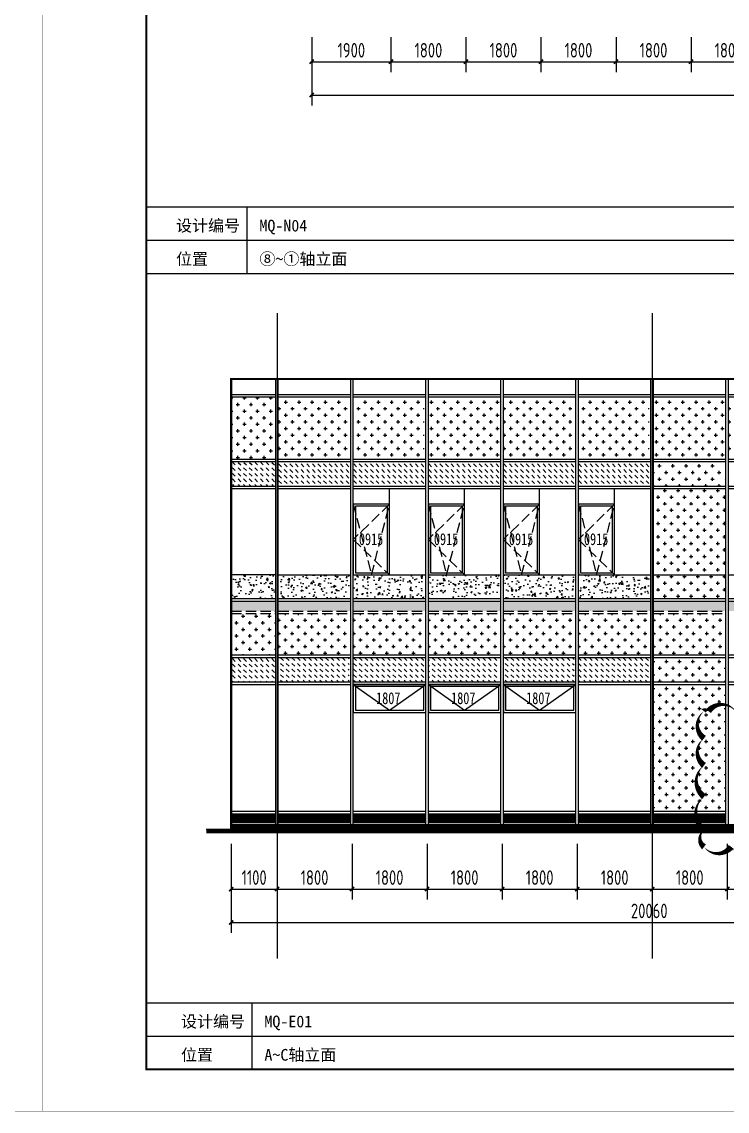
# Model space of a CAD drawing. Extents: x -280168 to 205214, y -148835 to -64913.
# Drawn here: x -196554 to -179630, y -148835 to -122690 of the extents above; entities that cross this region are included whole.
import ezdxf

# ---------------------------------------------------------------- set-up
doc = ezdxf.new("R2010")
doc.units = 0
doc.header["$LTSCALE"] = 1000
doc.header["$MEASUREMENT"] = 0
doc.linetypes.add('ACAD_ISO05W100', pattern=[34, 24, -3, 0.5, -3, 0.5, -3])
doc.linetypes.add('DASH', pattern=[0.35, 0.25, -0.1])
for name, color, linetype in [('01-标注_尺寸', 124, 'Continuous'), ('02-TEXT_标注', 130, 'Continuous'), ('05-填充_156', 156, 'Continuous'), ('05-填充_18', 18, 'Continuous'), ('05-填充_天正', 14, 'Continuous'), ('A-0-图名图例', 2, 'Continuous'), ('A-C_玻璃幕墙', 140, 'Continuous'), ('A-C_窗', 140, 'Continuous'), ('E-立面轮廓', 241, 'Continuous')]:
    doc.layers.add(name, color=color, linetype=linetype)
doc.layers.add('04-不打印_辅助线', color=165, linetype='Continuous', plot=False)
doc.layers.add('DIM_MODI', color=2, linetype='Continuous', plot=False)
doc.styles.add('_TCH_AXIS', font='STXIHEI_0.TTF', dxfattribs={"width": 0.75})
doc.styles.add('_TCH_DIM_T3', font='ros1.shx', dxfattribs={"width": 0.85, "bigfont": 'jd.shx'})
doc.styles.get("Standard").update_dxf_attribs({"font": 'STXIHEI_0.TTF', "width": 0.75})
doc.dimstyles.new('_TCH_ARCH&&100', dxfattribs={"dimtxt": 350, "dimasz": 100, "dimexe": 250, "dimexo": 300, "dimgap": 100, "dimtad": 1, "dimdec": 0, "dimzin": 0, "dimdsep": 46, "dimtxsty": '_TCH_DIM_T3', "dimblk": 'ARCHTICK', "dimcen": 0.09, "dimclrt": 7, "dimazin": 2, "dimtfac": 1, "dimtdec": 0, "dimtix": 1, "dimtmove": 2, "dimatfit": 3, "dimfxl": 0, "dimtolj": 1, "dimtzin": 0, "dimarcsym": 0})
pattern_1 = [(315, (-279867.15, 25288.78), (134.70384, -3e-14), [95.25, -95.25])]

# ---------------------------------------------------------------- blocks, each defined once
blk = doc.blocks.new('*U649')
at = {"layer": '05-填充_18', "const_width": 210}
blk.add_lwpolyline([(-870, 0), (870, 0)], dxfattribs=at)
blk = doc.blocks.new('*U650')
at = {"color": 0, "linetype": 'ByBlock', "lineweight": -2, "transparency": 16777216}
for p in [(-9000, 0), (-7200, 0), (-5400, 0), (-3600, 0), (-1800, 0), (0, 0)]:
    blk.add_blockref('*U649', p, dxfattribs=at)
blk = doc.blocks.new('*U639')
at = {"layer": 'A-C_玻璃幕墙'}
for p, q in [((-870, 30), (870, 30)), ((-870, -30), (870, -30))]:
    blk.add_line(p, q, dxfattribs=at)
blk = doc.blocks.new('*U640')
at = {"layer": 'A-C_玻璃幕墙', "color": 0, "linetype": 'ByBlock', "lineweight": -2, "transparency": 16777216}
for p in [(-16200, 0), (-14400, 0), (-12600, 0), (-10800, 0), (-9000, 0), (-7200, 0), (-5400, 0), (-3600, 0), (-1800, 0), (0, 0)]:
    blk.add_blockref('*U639', p, dxfattribs=at)
blk = doc.blocks.new('*U641')
at = {"layer": 'A-C_玻璃幕墙'}
for p, q in [((-870, 30), (870, 30)), ((-870, -30), (870, -30))]:
    blk.add_line(p, q, dxfattribs=at)
blk = doc.blocks.new('*U642')
at = {"layer": 'A-C_玻璃幕墙', "color": 0, "linetype": 'ByBlock', "lineweight": -2, "transparency": 16777216}
for p in [(-16200, 0), (-14400, 0), (-12600, 0), (-10800, 0), (-9000, 0), (-7200, 0), (-5400, 0), (-3600, 0), (-1800, 0), (0, 0)]:
    blk.add_blockref('*U641', p, dxfattribs=at)
blk = doc.blocks.new('*U623')
at = {"layer": 'A-C_玻璃幕墙'}
for p, q in [((-870, 30), (870, 30)), ((-870, -30), (870, -30))]:
    blk.add_line(p, q, dxfattribs=at)
blk = doc.blocks.new('*U624')
at = {"layer": 'A-C_玻璃幕墙', "color": 0, "linetype": 'ByBlock', "lineweight": -2, "transparency": 16777216}
for p in [(-16200, 0), (-14400, 0), (-12600, 0), (-10800, 0), (-9000, 0), (-7200, 0), (-5400, 0), (-3600, 0), (-1800, 0), (0, 0)]:
    blk.add_blockref('*U623', p, dxfattribs=at)
blk = doc.blocks.new('*U625')
at = {"layer": 'A-C_玻璃幕墙'}
for p, q in [((-870, 30), (870, 30)), ((-870, -30), (870, -30))]:
    blk.add_line(p, q, dxfattribs=at)
blk = doc.blocks.new('*U626')
at = {"layer": 'A-C_玻璃幕墙', "color": 0, "linetype": 'ByBlock', "lineweight": -2, "transparency": 16777216}
for p in [(-16200, 0), (-14400, 0), (-12600, 0), (-10800, 0), (-9000, 0), (-7200, 0), (-5400, 0), (-3600, 0), (-1800, 0), (0, 0)]:
    blk.add_blockref('*U625', p, dxfattribs=at)
blk = doc.blocks.new('*U627')
at = {"layer": 'A-C_玻璃幕墙'}
for p, q in [((-870, 30), (870, 30)), ((-870, -30), (870, -30))]:
    blk.add_line(p, q, dxfattribs=at)
blk = doc.blocks.new('*U628')
at = {"layer": 'A-C_玻璃幕墙', "color": 0, "linetype": 'ByBlock', "lineweight": -2, "transparency": 16777216}
for p in [(-16200, 0), (-14400, 0), (-12600, 0), (-10800, 0), (-9000, 0), (-7200, 0), (-5400, 0), (-3600, 0), (-1800, 0), (0, 0)]:
    blk.add_blockref('*U627', p, dxfattribs=at)
blk = doc.blocks.new('*U629')
at = {"layer": 'A-C_玻璃幕墙'}
blk.add_line((-870, 0), (870, 0), dxfattribs=at)
blk = doc.blocks.new('*U630')
at = {"layer": 'A-C_玻璃幕墙', "color": 0, "linetype": 'ByBlock', "lineweight": -2, "transparency": 16777216}
for p in [(-16200, 0), (-14400, 0), (-12600, 0), (-10800, 0), (-9000, 0), (-7200, 0), (-5400, 0), (-3600, 0), (-1800, 0), (0, 0)]:
    blk.add_blockref('*U629', p, dxfattribs=at)
blk = doc.blocks.new('*U631')
at = {"layer": '05-填充_156'}
h = blk.add_hatch(dxfattribs=at)
h.set_pattern_fill('CROSS', color=136, scale=100)
h.set_pattern_definition([(0, (-156128.72, 157902.89), (158.75, 158.75), [79.375, -238.125]), (90, (-156089.03, 157863.2), (-158.75, 158.75), [79.375, -238.125])])
h.paths.add_polyline_path([(-1320, 920), (378, 920), (378, -570), (-1320, -570)])
blk = doc.blocks.new('*U632')
at = {"color": 0, "linetype": 'ByBlock', "lineweight": -2, "transparency": 16777216}
for p in [(-16200, 0), (-14400, 0), (-12600, 0), (-10800, 0), (-9000, 0), (-7200, 0), (-5400, 0), (-3600, 0), (-1800, 0), (0, 0)]:
    blk.add_blockref('*U631', p, dxfattribs=at)
blk = doc.blocks.new('A$C649D47EF')
for points in [[(-1735, 0), (5, 0), (5, 670), (-1735, 670)], [(-1685, 50), (-45, 50), (-45, 620), (-1685, 620)]]:
    blk.add_lwpolyline(points, close=True)
for points in [[(-1735, 670), (-865, 50)], [(-865, 50), (5, 670)]]:
    blk.add_lwpolyline(points)
at = {"layer": '04-不打印_辅助线', "width": 0.75}
blk.add_text('1807', height=285.4, dxfattribs=at).set_placement((-1188, 199))
blk = doc.blocks.new('*U621')
at = {"layer": 'A-C_窗'}
blk.add_blockref('A$C649D47EF', (865, -335), dxfattribs=at)
blk = doc.blocks.new('*U622')
at = {"color": 0, "linetype": 'ByBlock', "lineweight": -2, "transparency": 16777216}
for p in [(0, 0), (1800, 0), (3600, 0)]:
    blk.add_blockref('*U621', p, dxfattribs=at)
blk = doc.blocks.new('*U643')
at = {"layer": 'A-C_玻璃幕墙'}
for p, q in [((-30, -2025), (-30, 8675)), ((30, -2025), (30, 8675))]:
    blk.add_line(p, q, dxfattribs=at)
blk = doc.blocks.new('*U644')
at = {"layer": 'A-C_玻璃幕墙', "color": 0, "linetype": 'ByBlock', "lineweight": -2, "transparency": 16777216}
for p in [(-18000, 0), (-16200, 0), (-14400, 0), (-12600, 0), (-10800, 0), (-9000, 0), (-7200, 0), (-5400, 0), (-3600, 0), (-1800, 0), (0, 0)]:
    blk.add_blockref('*U643', p, dxfattribs=at)
blk = doc.blocks.new('*U645')
at = {"layer": 'A-C_玻璃幕墙'}
for p, q in [((-870, 30), (870, 30)), ((-870, -30), (870, -30))]:
    blk.add_line(p, q, dxfattribs=at)
blk = doc.blocks.new('*U646')
at = {"layer": 'A-C_玻璃幕墙', "color": 0, "linetype": 'ByBlock', "lineweight": -2, "transparency": 16777216}
for p in [(-16200, 0), (-14400, 0), (-12600, 0), (-10800, 0), (-9000, 0), (-7200, 0), (-5400, 0), (-3600, 0), (-1800, 0), (0, 0)]:
    blk.add_blockref('*U645', p, dxfattribs=at)
blk = doc.blocks.new('A$C145657A9')
for points in [[(15, -2075), (885, -2075), (885, -375), (15, -375)], [(65, -2025), (835, -2025), (835, -425), (65, -425)]]:
    blk.add_lwpolyline(points, close=True)
at = {"linetype": 'DASH'}
for points in [[(15, -375), (450, -2075), (885, -375)], [(885, -375), (15, -1225), (885, -2075)]]:
    blk.add_lwpolyline(points, dxfattribs=at)
at = {"layer": '04-不打印_辅助线', "width": 0.75}
blk.add_text('0915', height=285.4, dxfattribs=at).set_placement((150, -1359))
blk = doc.blocks.new('*U647')
at = {"layer": 'A-C_窗'}
blk.add_line((435, -1035), (435, 1035), dxfattribs=at)
blk.add_blockref('A$C145657A9', (-450, 1040), dxfattribs=at)
blk = doc.blocks.new('*U648')
at = {"color": 0, "linetype": 'ByBlock', "lineweight": -2, "transparency": 16777216}
for p in [(0, 0), (1800, 0), (3600, 0), (5400, 0)]:
    blk.add_blockref('*U647', p, dxfattribs=at)
blk = doc.blocks.new('*U651')
at = {"layer": 'A-C_玻璃幕墙'}
for p, q in [((-870, 30), (870, 30)), ((-870, -30), (870, -30))]:
    blk.add_line(p, q, dxfattribs=at)
blk = doc.blocks.new('*U652')
at = {"layer": 'A-C_玻璃幕墙', "color": 0, "linetype": 'ByBlock', "lineweight": -2, "transparency": 16777216}
for p in [(-9000, 0), (-7200, 0), (-5400, 0), (-3600, 0), (-1800, 0), (0, 0)]:
    blk.add_blockref('*U651', p, dxfattribs=at)
blk = doc.blocks.new('*U653')
at = {"layer": 'A-C_玻璃幕墙'}
for p, q in [((-870, 30), (870, 30)), ((-870, -30), (870, -30))]:
    blk.add_line(p, q, dxfattribs=at)
blk = doc.blocks.new('*U654')
at = {"layer": 'A-C_玻璃幕墙', "color": 0, "linetype": 'ByBlock', "lineweight": -2, "transparency": 16777216}
for p in [(-9000, 0), (-7200, 0), (-5400, 0), (-3600, 0), (-1800, 0), (0, 0)]:
    blk.add_blockref('*U653', p, dxfattribs=at)
blk = doc.blocks.new('*U655')
at = {"layer": '05-填充_156'}
h = blk.add_hatch(dxfattribs=at)
h.set_pattern_fill('DASH', color=256, scale=100, angle=315)
h.set_pattern_definition([(315, (-156128.72, 163512.89), (134.70384, -3e-14), [95.25, -95.25])])
h.paths.add_polyline_path([(-420, 310), (1278, 310), (1278, -280), (-420, -280)])
blk = doc.blocks.new('*U656')
at = {"color": 0, "linetype": 'ByBlock', "lineweight": -2, "transparency": 16777216}
for p in [(-7200, 0), (-5400, 0), (-3600, 0), (-1800, 0), (0, 0)]:
    blk.add_blockref('*U655', p, dxfattribs=at)
blk = doc.blocks.new('*U657')
at = {"layer": '05-填充_天正'}
h = blk.add_hatch(dxfattribs=at)
h.set_pattern_fill('AR-CONC', color=256, scale=200)
h.set_pattern_definition([(50, (-156128.72, 161537.9), (364.36934, -31.87817), [38.1, -419.1]), (355, (-156128.72, 161537.9), (-70.48565, 382.1133), [30.48, -335.28]), (100.451, (-156098.36, 161535.23), (293.885, 350.2334), [32.38, -356.18]), (46.1842, (-156128.7, 161639.5), (542.1581, -84.0847), [57.15, -628.65]), (96.6356, (-156083.54, 161632.5), (474.8085, 494.8511), [48.57, -534.27]), (351.184, (-156128.7, 161639.5), (474.8092, 494.8502), [45.72, -502.92]), (21, (-156077.92, 161614.1), (303.22976, -204.53104), [38.1, -419.1]), (326, (-156077.92, 161614.1), (123.60406, 368.37593), [30.48, -335.28]), (71.4514, (-156052.65, 161597.04), (426.833, 163.8457), [32.38, -356.18]), (37.5, (-156128.72, 161537.89), (6.17721, 169.11008), [0, -331.216, 0, -340.36, 0, -336.55]), (7.5, (-156128.72, 161537.89), (133.63933, 200.36115), [0, -194.056, 0, -323.596, 0, -128.27]), (327.5, (-156242, 161537.89), (271.18119, -11.45749), [0, -127, 0, -396.24, 0, -525.78]), (317.5, (-156292.8, 161537.89), (296.25836, 50.85298), [0, -165.1, 0, -263.144, 0, -373.38])])
h.paths.add_polyline_path([(-420, 285), (1278, 285), (1278, -285), (-420, -285)])
blk = doc.blocks.new('*U658')
at = {"color": 0, "linetype": 'ByBlock', "lineweight": -2, "transparency": 16777216}
for p in [(-7200, 0), (-5400, 0), (-3600, 0), (-1800, 0), (0, 0)]:
    blk.add_blockref('*U657', p, dxfattribs=at)
blk = doc.blocks.new('图框-A1')
for points, const_width in [([(0, 0), (841, 0), (841, 594), (0, 594)], 0.05), ([(766, 584), (25, 584), (25, 10), (766, 10)], 0.5)]:
    blk.add_lwpolyline(points, close=True, dxfattribs=dict(const_width=const_width))
blk = doc.blocks.new('_ArchTick')
at = {"color": 0, "linetype": 'ByBlock', "const_width": 0.4}
blk.add_lwpolyline([(-0.5, -0.5), (0.5, 0.5)], dxfattribs=at)
blk = doc.blocks.new('*D1045')
at = {"layer": '01-标注_尺寸', "color": 0, "lineweight": -2, "transparency": 16777216}
for p, q in [((-189598, -123056), (-189598, -123899)), ((-187698, -123056), (-187698, -123899)), ((-189598, -123649), (-187698, -123649))]:
    blk.add_line(p, q, dxfattribs=at)
at = {"layer": 'Defpoints', "color": 0, "transparency": 16777216}
for p in [(-189598, -122756), (-187698, -122756), (-187698, -123649)]:
    blk.add_point(p, dxfattribs=at)
at = {"layer": '01-标注_尺寸', "color": 0, "lineweight": -2, "transparency": 16777216, "xscale": 100, "yscale": 100, "zscale": 100, "rotation": 180}
blk.add_blockref('_ArchTick', (-189598, -123649), dxfattribs=at)
at = {"layer": '01-标注_尺寸', "color": 0, "lineweight": -2, "transparency": 16777216, "xscale": 100, "yscale": 100, "zscale": 100}
blk.add_blockref('_ArchTick', (-187698, -123649), dxfattribs=at)
at = {"layer": '01-标注_尺寸', "color": 7, "transparency": 16777216, "insert": (-188648, -123374), "char_height": 350, "attachment_point": 5, "style": '_TCH_DIM_T3'}
blk.add_mtext('\\A1;1900', dxfattribs=at)
blk = doc.blocks.new('*D1046')
at = {"layer": '01-标注_尺寸', "color": 0, "lineweight": -2, "transparency": 16777216}
for p, q in [((-187698, -123056), (-187698, -123899)), ((-185898, -123056), (-185898, -123899)), ((-187698, -123649), (-185898, -123649))]:
    blk.add_line(p, q, dxfattribs=at)
at = {"layer": 'Defpoints', "color": 0, "transparency": 16777216}
for p in [(-187698, -122756), (-185898, -122756), (-185898, -123649)]:
    blk.add_point(p, dxfattribs=at)
at = {"layer": '01-标注_尺寸', "color": 0, "lineweight": -2, "transparency": 16777216, "xscale": 100, "yscale": 100, "zscale": 100, "rotation": 180}
blk.add_blockref('_ArchTick', (-187698, -123649), dxfattribs=at)
at = {"layer": '01-标注_尺寸', "color": 0, "lineweight": -2, "transparency": 16777216, "xscale": 100, "yscale": 100, "zscale": 100}
blk.add_blockref('_ArchTick', (-185898, -123649), dxfattribs=at)
at = {"layer": '01-标注_尺寸', "color": 7, "transparency": 16777216, "insert": (-186798, -123374), "char_height": 350, "attachment_point": 5, "style": '_TCH_DIM_T3'}
blk.add_mtext('\\A1;1800', dxfattribs=at)
blk = doc.blocks.new('*D1047')
at = {"layer": '01-标注_尺寸', "color": 0, "lineweight": -2, "transparency": 16777216}
for p, q in [((-185898, -123056), (-185898, -123899)), ((-184098, -123056), (-184098, -123899)), ((-185898, -123649), (-184098, -123649))]:
    blk.add_line(p, q, dxfattribs=at)
at = {"layer": 'Defpoints', "color": 0, "transparency": 16777216}
for p in [(-185898, -122756), (-184098, -122756), (-184098, -123649)]:
    blk.add_point(p, dxfattribs=at)
at = {"layer": '01-标注_尺寸', "color": 0, "lineweight": -2, "transparency": 16777216, "xscale": 100, "yscale": 100, "zscale": 100, "rotation": 180}
blk.add_blockref('_ArchTick', (-185898, -123649), dxfattribs=at)
at = {"layer": '01-标注_尺寸', "color": 0, "lineweight": -2, "transparency": 16777216, "xscale": 100, "yscale": 100, "zscale": 100}
blk.add_blockref('_ArchTick', (-184098, -123649), dxfattribs=at)
at = {"layer": '01-标注_尺寸', "color": 7, "transparency": 16777216, "insert": (-184998, -123374), "char_height": 350, "attachment_point": 5, "style": '_TCH_DIM_T3'}
blk.add_mtext('\\A1;1800', dxfattribs=at)
blk = doc.blocks.new('*D1048')
at = {"layer": '01-标注_尺寸', "color": 0, "lineweight": -2, "transparency": 16777216}
for p, q in [((-184098, -123056), (-184098, -123899)), ((-182298, -123056), (-182298, -123899)), ((-184098, -123649), (-182298, -123649))]:
    blk.add_line(p, q, dxfattribs=at)
at = {"layer": 'Defpoints', "color": 0, "transparency": 16777216}
for p in [(-184098, -122756), (-182298, -122756), (-182298, -123649)]:
    blk.add_point(p, dxfattribs=at)
at = {"layer": '01-标注_尺寸', "color": 0, "lineweight": -2, "transparency": 16777216, "xscale": 100, "yscale": 100, "zscale": 100, "rotation": 180}
blk.add_blockref('_ArchTick', (-184098, -123649), dxfattribs=at)
at = {"layer": '01-标注_尺寸', "color": 0, "lineweight": -2, "transparency": 16777216, "xscale": 100, "yscale": 100, "zscale": 100}
blk.add_blockref('_ArchTick', (-182298, -123649), dxfattribs=at)
at = {"layer": '01-标注_尺寸', "color": 7, "transparency": 16777216, "insert": (-183198, -123374), "char_height": 350, "attachment_point": 5, "style": '_TCH_DIM_T3'}
blk.add_mtext('\\A1;1800', dxfattribs=at)
blk = doc.blocks.new('*D1049')
at = {"layer": '01-标注_尺寸', "color": 0, "lineweight": -2, "transparency": 16777216}
for p, q in [((-182298, -123056), (-182298, -123899)), ((-180498, -123056), (-180498, -123899)), ((-182298, -123649), (-180498, -123649))]:
    blk.add_line(p, q, dxfattribs=at)
at = {"layer": 'Defpoints', "color": 0, "transparency": 16777216}
for p in [(-182298, -122756), (-180498, -122756), (-180498, -123649)]:
    blk.add_point(p, dxfattribs=at)
at = {"layer": '01-标注_尺寸', "color": 0, "lineweight": -2, "transparency": 16777216, "xscale": 100, "yscale": 100, "zscale": 100, "rotation": 180}
blk.add_blockref('_ArchTick', (-182298, -123649), dxfattribs=at)
at = {"layer": '01-标注_尺寸', "color": 0, "lineweight": -2, "transparency": 16777216, "xscale": 100, "yscale": 100, "zscale": 100}
blk.add_blockref('_ArchTick', (-180498, -123649), dxfattribs=at)
at = {"layer": '01-标注_尺寸', "color": 7, "transparency": 16777216, "insert": (-181398, -123374), "char_height": 350, "attachment_point": 5, "style": '_TCH_DIM_T3'}
blk.add_mtext('\\A1;1800', dxfattribs=at)
blk = doc.blocks.new('*D1050')
at = {"layer": '01-标注_尺寸', "color": 0, "lineweight": -2, "transparency": 16777216}
for p, q in [((-180498, -123056), (-180498, -123899)), ((-178698, -123056), (-178698, -123899)), ((-180498, -123649), (-178698, -123649))]:
    blk.add_line(p, q, dxfattribs=at)
at = {"layer": 'Defpoints', "color": 0, "transparency": 16777216}
for p in [(-180498, -122756), (-178698, -122756), (-178698, -123649)]:
    blk.add_point(p, dxfattribs=at)
at = {"layer": '01-标注_尺寸', "color": 0, "lineweight": -2, "transparency": 16777216, "xscale": 100, "yscale": 100, "zscale": 100, "rotation": 180}
blk.add_blockref('_ArchTick', (-180498, -123649), dxfattribs=at)
at = {"layer": '01-标注_尺寸', "color": 0, "lineweight": -2, "transparency": 16777216, "xscale": 100, "yscale": 100, "zscale": 100}
blk.add_blockref('_ArchTick', (-178698, -123649), dxfattribs=at)
at = {"layer": '01-标注_尺寸', "color": 7, "transparency": 16777216, "insert": (-179598, -123374), "char_height": 350, "attachment_point": 5, "style": '_TCH_DIM_T3'}
blk.add_mtext('\\A1;1800', dxfattribs=at)
blk = doc.blocks.new('*D1059')
at = {"layer": '01-标注_尺寸', "color": 0, "lineweight": -2, "transparency": 16777216}
for p, q in [((-189598, -123856), (-189598, -124699)), ((-164298, -123856), (-164298, -124699)), ((-189598, -124449), (-164298, -124449))]:
    blk.add_line(p, q, dxfattribs=at)
at = {"layer": 'Defpoints', "color": 0, "transparency": 16777216}
for p in [(-189598, -123556), (-164298, -123556), (-164298, -124449)]:
    blk.add_point(p, dxfattribs=at)
at = {"layer": '01-标注_尺寸', "color": 0, "lineweight": -2, "transparency": 16777216, "xscale": 100, "yscale": 100, "zscale": 100, "rotation": 180}
blk.add_blockref('_ArchTick', (-189598, -124449), dxfattribs=at)
at = {"layer": '01-标注_尺寸', "color": 0, "lineweight": -2, "transparency": 16777216, "xscale": 100, "yscale": 100, "zscale": 100}
blk.add_blockref('_ArchTick', (-164298, -124449), dxfattribs=at)
at = {"layer": '01-标注_尺寸', "color": 7, "transparency": 16777216, "insert": (-176948, -124174), "char_height": 350, "attachment_point": 5, "style": '_TCH_DIM_T3'}
blk.add_mtext('\\A1;25300', dxfattribs=at)
blk = doc.blocks.new('*D1230')
at = {"layer": '01-标注_尺寸', "color": 0, "lineweight": -2, "transparency": 16777216}
for p, q in [((-179630, -142414), (-179630, -143753)), ((-178430, -142414), (-178430, -143753)), ((-179630, -143503), (-178430, -143503))]:
    blk.add_line(p, q, dxfattribs=at)
at = {"layer": 'Defpoints', "color": 0, "transparency": 16777216}
for p in [(-179630, -142114), (-178430, -142114), (-178430, -143503)]:
    blk.add_point(p, dxfattribs=at)
at = {"layer": '01-标注_尺寸', "color": 0, "lineweight": -2, "transparency": 16777216, "xscale": 100, "yscale": 100, "zscale": 100, "rotation": 180}
blk.add_blockref('_ArchTick', (-179630, -143503), dxfattribs=at)
at = {"layer": '01-标注_尺寸', "color": 0, "lineweight": -2, "transparency": 16777216, "xscale": 100, "yscale": 100, "zscale": 100}
blk.add_blockref('_ArchTick', (-178430, -143503), dxfattribs=at)
at = {"layer": '01-标注_尺寸', "color": 7, "transparency": 16777216, "insert": (-179030, -143228), "char_height": 350, "attachment_point": 5, "style": '_TCH_DIM_T3'}
blk.add_mtext('\\A1;1200', dxfattribs=at)
blk = doc.blocks.new('*D1231')
at = {"layer": '01-标注_尺寸', "color": 0, "lineweight": -2, "transparency": 16777216}
for p, q in [((-181430, -142414), (-181430, -143753)), ((-179630, -142414), (-179630, -143753)), ((-181430, -143503), (-179630, -143503))]:
    blk.add_line(p, q, dxfattribs=at)
at = {"layer": 'Defpoints', "color": 0, "transparency": 16777216}
for p in [(-181430, -142114), (-179630, -142114), (-179630, -143503)]:
    blk.add_point(p, dxfattribs=at)
at = {"layer": '01-标注_尺寸', "color": 0, "lineweight": -2, "transparency": 16777216, "xscale": 100, "yscale": 100, "zscale": 100, "rotation": 180}
blk.add_blockref('_ArchTick', (-181430, -143503), dxfattribs=at)
at = {"layer": '01-标注_尺寸', "color": 0, "lineweight": -2, "transparency": 16777216, "xscale": 100, "yscale": 100, "zscale": 100}
blk.add_blockref('_ArchTick', (-179630, -143503), dxfattribs=at)
at = {"layer": '01-标注_尺寸', "color": 7, "transparency": 16777216, "insert": (-180530, -143228), "char_height": 350, "attachment_point": 5, "style": '_TCH_DIM_T3'}
blk.add_mtext('\\A1;1800', dxfattribs=at)
blk = doc.blocks.new('*D1232')
at = {"layer": '01-标注_尺寸', "color": 0, "lineweight": -2, "transparency": 16777216}
for p, q in [((-183230, -142414), (-183230, -143753)), ((-181430, -142414), (-181430, -143753)), ((-183230, -143503), (-181430, -143503))]:
    blk.add_line(p, q, dxfattribs=at)
at = {"layer": 'Defpoints', "color": 0, "transparency": 16777216}
for p in [(-183230, -142114), (-181430, -142114), (-181430, -143503)]:
    blk.add_point(p, dxfattribs=at)
at = {"layer": '01-标注_尺寸', "color": 0, "lineweight": -2, "transparency": 16777216, "xscale": 100, "yscale": 100, "zscale": 100, "rotation": 180}
blk.add_blockref('_ArchTick', (-183230, -143503), dxfattribs=at)
at = {"layer": '01-标注_尺寸', "color": 0, "lineweight": -2, "transparency": 16777216, "xscale": 100, "yscale": 100, "zscale": 100}
blk.add_blockref('_ArchTick', (-181430, -143503), dxfattribs=at)
at = {"layer": '01-标注_尺寸', "color": 7, "transparency": 16777216, "insert": (-182330, -143228), "char_height": 350, "attachment_point": 5, "style": '_TCH_DIM_T3'}
blk.add_mtext('\\A1;1800', dxfattribs=at)
blk = doc.blocks.new('*D1233')
at = {"layer": '01-标注_尺寸', "color": 0, "lineweight": -2, "transparency": 16777216}
for p, q in [((-185030, -142414), (-185030, -143753)), ((-183230, -142414), (-183230, -143753)), ((-185030, -143503), (-183230, -143503))]:
    blk.add_line(p, q, dxfattribs=at)
at = {"layer": 'Defpoints', "color": 0, "transparency": 16777216}
for p in [(-185030, -142114), (-183230, -142114), (-183230, -143503)]:
    blk.add_point(p, dxfattribs=at)
at = {"layer": '01-标注_尺寸', "color": 0, "lineweight": -2, "transparency": 16777216, "xscale": 100, "yscale": 100, "zscale": 100, "rotation": 180}
blk.add_blockref('_ArchTick', (-185030, -143503), dxfattribs=at)
at = {"layer": '01-标注_尺寸', "color": 0, "lineweight": -2, "transparency": 16777216, "xscale": 100, "yscale": 100, "zscale": 100}
blk.add_blockref('_ArchTick', (-183230, -143503), dxfattribs=at)
at = {"layer": '01-标注_尺寸', "color": 7, "transparency": 16777216, "insert": (-184130, -143228), "char_height": 350, "attachment_point": 5, "style": '_TCH_DIM_T3'}
blk.add_mtext('\\A1;1800', dxfattribs=at)
blk = doc.blocks.new('*D1234')
at = {"layer": '01-标注_尺寸', "color": 0, "lineweight": -2, "transparency": 16777216}
for p, q in [((-186830, -142414), (-186830, -143753)), ((-185030, -142414), (-185030, -143753)), ((-186830, -143503), (-185030, -143503))]:
    blk.add_line(p, q, dxfattribs=at)
at = {"layer": 'Defpoints', "color": 0, "transparency": 16777216}
for p in [(-186830, -142114), (-185030, -142114), (-185030, -143503)]:
    blk.add_point(p, dxfattribs=at)
at = {"layer": '01-标注_尺寸', "color": 0, "lineweight": -2, "transparency": 16777216, "xscale": 100, "yscale": 100, "zscale": 100, "rotation": 180}
blk.add_blockref('_ArchTick', (-186830, -143503), dxfattribs=at)
at = {"layer": '01-标注_尺寸', "color": 0, "lineweight": -2, "transparency": 16777216, "xscale": 100, "yscale": 100, "zscale": 100}
blk.add_blockref('_ArchTick', (-185030, -143503), dxfattribs=at)
at = {"layer": '01-标注_尺寸', "color": 7, "transparency": 16777216, "insert": (-185930, -143228), "char_height": 350, "attachment_point": 5, "style": '_TCH_DIM_T3'}
blk.add_mtext('\\A1;1800', dxfattribs=at)
blk = doc.blocks.new('*D1235')
at = {"layer": '01-标注_尺寸', "color": 0, "lineweight": -2, "transparency": 16777216}
for p, q in [((-188630, -142414), (-188630, -143753)), ((-186830, -142414), (-186830, -143753)), ((-188630, -143503), (-186830, -143503))]:
    blk.add_line(p, q, dxfattribs=at)
at = {"layer": 'Defpoints', "color": 0, "transparency": 16777216}
for p in [(-188630, -142114), (-186830, -142114), (-186830, -143503)]:
    blk.add_point(p, dxfattribs=at)
at = {"layer": '01-标注_尺寸', "color": 0, "lineweight": -2, "transparency": 16777216, "xscale": 100, "yscale": 100, "zscale": 100, "rotation": 180}
blk.add_blockref('_ArchTick', (-188630, -143503), dxfattribs=at)
at = {"layer": '01-标注_尺寸', "color": 0, "lineweight": -2, "transparency": 16777216, "xscale": 100, "yscale": 100, "zscale": 100}
blk.add_blockref('_ArchTick', (-186830, -143503), dxfattribs=at)
at = {"layer": '01-标注_尺寸', "color": 7, "transparency": 16777216, "insert": (-187730, -143228), "char_height": 350, "attachment_point": 5, "style": '_TCH_DIM_T3'}
blk.add_mtext('\\A1;1800', dxfattribs=at)
blk = doc.blocks.new('*D1236')
at = {"layer": '01-标注_尺寸', "color": 0, "lineweight": -2, "transparency": 16777216}
for p, q in [((-190430, -142414), (-190430, -143753)), ((-188630, -142414), (-188630, -143753)), ((-190430, -143503), (-188630, -143503))]:
    blk.add_line(p, q, dxfattribs=at)
at = {"layer": 'Defpoints', "color": 0, "transparency": 16777216}
for p in [(-190430, -142114), (-188630, -142114), (-188630, -143503)]:
    blk.add_point(p, dxfattribs=at)
at = {"layer": '01-标注_尺寸', "color": 0, "lineweight": -2, "transparency": 16777216, "xscale": 100, "yscale": 100, "zscale": 100, "rotation": 180}
blk.add_blockref('_ArchTick', (-190430, -143503), dxfattribs=at)
at = {"layer": '01-标注_尺寸', "color": 0, "lineweight": -2, "transparency": 16777216, "xscale": 100, "yscale": 100, "zscale": 100}
blk.add_blockref('_ArchTick', (-188630, -143503), dxfattribs=at)
at = {"layer": '01-标注_尺寸', "color": 7, "transparency": 16777216, "insert": (-189530, -143228), "char_height": 350, "attachment_point": 5, "style": '_TCH_DIM_T3'}
blk.add_mtext('\\A1;1800', dxfattribs=at)
blk = doc.blocks.new('*D1237')
at = {"layer": '01-标注_尺寸', "color": 0, "lineweight": -2, "transparency": 16777216}
for p, q in [((-191530, -142414), (-191530, -143753)), ((-190430, -142414), (-190430, -143753)), ((-191530, -143503), (-190430, -143503))]:
    blk.add_line(p, q, dxfattribs=at)
at = {"layer": 'Defpoints', "color": 0, "transparency": 16777216}
for p in [(-191530, -142114), (-190430, -142114), (-190430, -143503)]:
    blk.add_point(p, dxfattribs=at)
at = {"layer": '01-标注_尺寸', "color": 0, "lineweight": -2, "transparency": 16777216, "xscale": 100, "yscale": 100, "zscale": 100, "rotation": 180}
blk.add_blockref('_ArchTick', (-191530, -143503), dxfattribs=at)
at = {"layer": '01-标注_尺寸', "color": 0, "lineweight": -2, "transparency": 16777216, "xscale": 100, "yscale": 100, "zscale": 100}
blk.add_blockref('_ArchTick', (-190430, -143503), dxfattribs=at)
at = {"layer": '01-标注_尺寸', "color": 7, "transparency": 16777216, "insert": (-190980, -143228), "char_height": 350, "attachment_point": 5, "style": '_TCH_DIM_T3'}
blk.add_mtext('\\A1;1100', dxfattribs=at)
blk = doc.blocks.new('*D1254')
at = {"layer": '01-标注_尺寸', "color": 0, "lineweight": -2, "transparency": 16777216}
for p, q in [((-191530, -143384), (-191530, -144553)), ((-171470, -143384), (-171470, -144553)), ((-191530, -144303), (-171470, -144303))]:
    blk.add_line(p, q, dxfattribs=at)
at = {"layer": 'Defpoints', "color": 0, "transparency": 16777216}
for p in [(-191530, -143084), (-171470, -143084), (-171470, -144303)]:
    blk.add_point(p, dxfattribs=at)
at = {"layer": '01-标注_尺寸', "color": 0, "lineweight": -2, "transparency": 16777216, "xscale": 100, "yscale": 100, "zscale": 100, "rotation": 180}
blk.add_blockref('_ArchTick', (-191530, -144303), dxfattribs=at)
at = {"layer": '01-标注_尺寸', "color": 0, "lineweight": -2, "transparency": 16777216, "xscale": 100, "yscale": 100, "zscale": 100}
blk.add_blockref('_ArchTick', (-171470, -144303), dxfattribs=at)
at = {"layer": '01-标注_尺寸', "color": 7, "transparency": 16777216, "insert": (-181500, -144028), "char_height": 350, "attachment_point": 5, "style": '_TCH_DIM_T3'}
blk.add_mtext('\\A1;20060', dxfattribs=at)

msp = doc.modelspace()

# ---------------------------------------------------------------- hatches: boundary and pattern name
at = {"layer": '05-填充_156'}
h = msp.add_hatch(dxfattribs=at)
h.set_pattern_fill('CROSS', color=136, scale=100)
h.set_pattern_definition([(0, (-346987.03, 25288.78), (158.75, 158.75), [79.375, -238.125]), (90, (-346947.34, 25249.1), (-158.75, 158.75), [79.375, -238.125])])
h.paths.add_polyline_path([(-191530.3, -131694.1), (-191530.3, -133184.1), (-190460.3, -133184.1), (-190460.3, -131694.1)])
h = msp.add_hatch(dxfattribs=at)
h.set_pattern_fill('DASH', color=256, scale=100, angle=315)
h.set_pattern_definition(pattern_1)
h.paths.add_polyline_path([(-191530.3, -133264.1), (-191530.3, -133834.1), (-190460.3, -133834.1), (-190460.3, -133264.1)])
h = msp.add_hatch(dxfattribs=at)
h.set_pattern_fill('DASH', color=256, scale=100, angle=315)
h.set_pattern_definition([(315, (-346109.03, 29958.78), (134.70384, -3e-14), [95.25, -95.25])])
h.paths.add_polyline_path([(-190400.3, -133244.1), (-188702.3, -133244.1), (-188702.3, -133834.1), (-190400.3, -133834.1)])
h = msp.add_hatch(dxfattribs=at)
h.set_pattern_fill('DASH', color=256, scale=100, angle=315)
h.set_pattern_definition([(315, (-344309.03, 29958.78), (134.70384, -3e-14), [95.25, -95.25])])
h.paths.add_polyline_path([(-188600.3, -133244.1), (-186902.3, -133244.1), (-186902.3, -133834.1), (-188600.3, -133834.1)])
h = msp.add_hatch(dxfattribs=at)
h.set_pattern_fill('DASH', color=256, scale=100, angle=315)
h.set_pattern_definition([(315, (-342509.03, 29958.78), (134.70384, -3e-14), [95.25, -95.25])])
h.paths.add_polyline_path([(-186800.3, -133244.1), (-185102.3, -133244.1), (-185102.3, -133834.1), (-186800.3, -133834.1)])
h = msp.add_hatch(dxfattribs=at)
h.set_pattern_fill('DASH', color=256, scale=100, angle=315)
h.set_pattern_definition([(315, (-340709.03, 29958.78), (134.70384, -3e-14), [95.25, -95.25])])
h.paths.add_polyline_path([(-185000.3, -133244.1), (-183302.3, -133244.1), (-183302.3, -133834.1), (-185000.3, -133834.1)])
h = msp.add_hatch(dxfattribs=at)
h.set_pattern_fill('DASH', color=256, scale=100, angle=315)
h.set_pattern_definition([(315, (-338909.03, 29958.78), (134.70384, -3e-14), [95.25, -95.25])])
h.paths.add_polyline_path([(-183200.3, -133244.1), (-181502.3, -133244.1), (-181502.3, -133834.1), (-183200.3, -133834.1)])
h = msp.add_hatch(dxfattribs=at)
h.set_pattern_fill('CROSS', color=136, scale=100)
h.set_pattern_definition([(0, (0, 0), (158.75, 158.75), [79.375, -238.125]), (90, (39.69, -39.69), (-158.75, 158.75), [79.375, -238.125])])
h.paths.add_polyline_path([(-181400.3, -133244.1), (-179702.3, -133244.1), (-179702.3, -133834.1), (-181400.3, -133834.1)])
h = msp.add_hatch(dxfattribs=at)
h.set_pattern_fill('CROSS', color=136, scale=100)
h.set_pattern_definition([(0, (-238476.38, 25288.78), (158.75, 158.75), [79.375, -238.125]), (90, (-238436.7, 25249.1), (-158.75, 158.75), [79.375, -238.125])])
h.paths.add_polyline_path([(-179660.3, -136534.1), (-179660.3, -133894.1), (-181400.3, -133894.1), (-181400.3, -136534.1)])
h = msp.add_hatch(dxfattribs=at)
h.set_pattern_fill('DASH', color=256, scale=100, angle=315)
h.set_pattern_definition([(315, (0, 0), (134.70384, -3e-14), [95.25, -95.25])])
h.paths.add_polyline_path([(-190400.3, -136594.1), (-188660.3, -136594.1), (-188660.3, -136834.1), (-190400.3, -136834.1)])
h.paths.add_polyline_path([(-191530.3, -136594.1), (-190460.3, -136594.1), (-190460.3, -136834.1), (-191530.3, -136834.1)])
h.paths.add_polyline_path([(-188600.3, -136594.1), (-186860.3, -136594.1), (-186860.3, -136834.1), (-188600.3, -136834.1)])
h.paths.add_polyline_path([(-186800.3, -136594.1), (-185060.3, -136594.1), (-185060.3, -136834.1), (-186800.3, -136834.1)])
h.paths.add_polyline_path([(-185000.3, -136594.1), (-183260.3, -136594.1), (-183260.3, -136834.1), (-185000.3, -136834.1)])
h.paths.add_polyline_path([(-183200.3, -136594.1), (-181460.3, -136594.1), (-181460.3, -136834.1), (-183200.3, -136834.1)])
h.paths.add_polyline_path([(-181400.3, -136594.1), (-179660.3, -136594.1), (-179660.3, -136834.1), (-181400.3, -136834.1)])
h.paths.add_polyline_path([(-179600.3, -136594.1), (-177860.3, -136594.1), (-177860.3, -136834.1), (-179600.3, -136834.1)])
h.paths.add_polyline_path([(-177800.3, -136594.1), (-176060.3, -136594.1), (-176060.3, -136834.1), (-177800.3, -136834.1)])
h.paths.add_polyline_path([(-176000.3, -136594.1), (-174260.3, -136594.1), (-174260.3, -136834.1), (-176000.3, -136834.1)])
h.paths.add_polyline_path([(-174200.3, -136594.1), (-172460.3, -136594.1), (-172460.3, -136834.1), (-174200.3, -136834.1)])
h.paths.add_polyline_path([(-171470.3, -136594.1), (-172400.3, -136594.1), (-172400.3, -136834.1), (-171470.3, -136834.1)])
h = msp.add_hatch(dxfattribs=at)
h.set_pattern_fill('CROSS', color=136, scale=100)
h.set_pattern_definition([(0, (-279867.15, 25288.78), (158.75, 158.75), [79.375, -238.125]), (90, (-279827.46, 25249.1), (-158.75, 158.75), [79.375, -238.125])])
h.paths.add_polyline_path([(-190460.3, -136894.1), (-191530.3, -136894.1), (-191530.3, -137884.1), (-190460.3, -137884.1)])
h = msp.add_hatch(dxfattribs=at)
h.set_pattern_fill('CROSS', color=136, scale=100)
h.set_pattern_definition([(0, (-345209.03, 20588.78), (158.75, 158.75), [79.375, -238.125]), (90, (-345169.34, 20549.1), (-158.75, 158.75), [79.375, -238.125])])
h.paths.add_polyline_path([(-188702.3, -136894.1), (-190400.3, -136894.1), (-190400.3, -137884.1), (-188702.3, -137884.1)])
h = msp.add_hatch(dxfattribs=at)
h.set_pattern_fill('CROSS', color=136, scale=100)
h.set_pattern_definition([(0, (-343409.03, 20588.78), (158.75, 158.75), [79.375, -238.125]), (90, (-343369.34, 20549.1), (-158.75, 158.75), [79.375, -238.125])])
h.paths.add_polyline_path([(-186902.3, -136894.1), (-188600.3, -136894.1), (-188600.3, -137884.1), (-186902.3, -137884.1)])
h = msp.add_hatch(dxfattribs=at)
h.set_pattern_fill('CROSS', color=136, scale=100)
h.set_pattern_definition([(0, (-341609.03, 20588.78), (158.75, 158.75), [79.375, -238.125]), (90, (-341569.34, 20549.1), (-158.75, 158.75), [79.375, -238.125])])
h.paths.add_polyline_path([(-185102.3, -136894.1), (-186800.3, -136894.1), (-186800.3, -137884.1), (-185102.3, -137884.1)])
h = msp.add_hatch(dxfattribs=at)
h.set_pattern_fill('CROSS', color=136, scale=100)
h.set_pattern_definition([(0, (-339809.03, 20588.78), (158.75, 158.75), [79.375, -238.125]), (90, (-339769.34, 20549.1), (-158.75, 158.75), [79.375, -238.125])])
h.paths.add_polyline_path([(-183302.3, -136894.1), (-185000.3, -136894.1), (-185000.3, -137884.1), (-183302.3, -137884.1)])
h = msp.add_hatch(dxfattribs=at)
h.set_pattern_fill('CROSS', color=136, scale=100)
h.set_pattern_definition([(0, (-338009.03, 20588.78), (158.75, 158.75), [79.375, -238.125]), (90, (-337969.34, 20549.1), (-158.75, 158.75), [79.375, -238.125])])
h.paths.add_polyline_path([(-181502.3, -136894.1), (-183200.3, -136894.1), (-183200.3, -137884.1), (-181502.3, -137884.1)])
h = msp.add_hatch(dxfattribs=at)
h.set_pattern_fill('CROSS', color=136, scale=100)
h.set_pattern_definition([(0, (-336209.03, 20588.78), (158.75, 158.75), [79.375, -238.125]), (90, (-336169.34, 20549.1), (-158.75, 158.75), [79.375, -238.125])])
h.paths.add_polyline_path([(-179702.3, -136894.1), (-181400.3, -136894.1), (-181400.3, -137884.1), (-179702.3, -137884.1)])
h = msp.add_hatch(dxfattribs=at)
h.set_pattern_fill('DASH', color=256, scale=100, angle=315)
h.set_pattern_definition(pattern_1)
h.paths.add_polyline_path([(-191530.3, -137964.1), (-191530.3, -138534.1), (-190460.3, -138534.1), (-190460.3, -137964.1)])
h = msp.add_hatch(dxfattribs=at)
h.set_pattern_fill('CROSS', color=136, scale=100)
h.set_pattern_definition([(0, (-337339.03, 19438.78), (158.75, 158.75), [79.375, -238.125]), (90, (-337299.34, 19399.1), (-158.75, 158.75), [79.375, -238.125])])
h.paths.add_polyline_path([(-181400.3, -137944.1), (-179660.3, -137944.1), (-179660.3, -138534.1), (-181400.3, -138534.1)])
h = msp.add_hatch(dxfattribs=at)
h.set_pattern_fill('CROSS', color=136, scale=100)
h.set_pattern_definition([(0, (-337339.03, 18788.78), (158.75, 158.75), [79.375, -238.125]), (90, (-337299.34, 18749.1), (-158.75, 158.75), [79.375, -238.125])])
h.paths.add_polyline_path([(-181400.3, -138594.1), (-179660.3, -138594.1), (-179660.3, -141634.1), (-181400.3, -141634.1)])
at = {"layer": '05-填充_天正'}
h = msp.add_hatch(dxfattribs=at)
h.set_pattern_fill('AR-CONC', color=256, scale=200)
h.set_pattern_definition([(50, (-348421.64, 25288.78), (364.36934, -31.87817), [38.1, -419.1]), (355, (-348421.64, 25288.78), (-70.48565, 382.1133), [30.48, -335.28]), (100.451, (-348391.27, 25286.12), (293.885, 350.2334), [32.38, -356.18]), (46.1842, (-348421.64, 25390.4), (542.1581, -84.0847), [57.15, -628.65]), (96.6356, (-348376.46, 25383.37), (474.8085, 494.8511), [48.57, -534.27]), (351.184, (-348421.64, 25390.4), (474.8092, 494.8502), [45.72, -502.92]), (21, (-348370.84, 25364.98), (303.22976, -204.53104), [38.1, -419.1]), (326, (-348370.84, 25364.98), (123.60406, 368.37593), [30.48, -335.28]), (71.4514, (-348345.57, 25347.94), (426.833, 163.8457), [32.38, -356.18]), (37.5, (-348421.64, 25288.78), (6.17721, 169.11008), [0, -331.216, 0, -340.36, 0, -336.55]), (7.5, (-348421.64, 25288.78), (133.63933, 200.36115), [0, -194.056, 0, -323.596, 0, -128.27]), (327.5, (-348534.92, 25288.78), (271.18119, -11.45749), [0, -127, 0, -396.24, 0, -525.78]), (317.5, (-348585.72, 25288.78), (296.25836, 50.85298), [0, -165.1, 0, -263.144, 0, -373.38])])
h.paths.add_polyline_path([(-191530.3, -135964.1), (-191530.3, -136534.1), (-190460.3, -136534.1), (-190460.3, -135964.1)])

# ---------------------------------------------------------------- linework, layer by layer
at = {"layer": '02-TEXT_标注', "linetype": 'ACAD_ISO05W100'}
for p, q in [((-191152.9, -127132.1), (-191152.9, -128732.1)), ((-191033.2, -146232.1), (-191033.2, -147832.1))]:
    msp.add_line(p, q, dxfattribs=at)
at = {"layer": '04-不打印_辅助线'}
for p, q in [((-190430.3, -129682.9), (-190430.3, -145166.6)), ((-181430.3, -129682.9), (-181430.3, -145166.6))]:
    msp.add_line(p, q, dxfattribs=at)
at = {"layer": '05-填充_18'}
for points, const_width in [([(-191530.3, -141799.1), (-190460.3, -141799.1)], 210), ([(-171470.3, -142014.1), (-191530.3, -142014.1)], 100)]:
    msp.add_lwpolyline(points, dxfattribs=dict(at, const_width=const_width))
at = {"layer": 'A-0-图名图例'}
for p, q in [((-193565.1, -127132.1), (-119465.1, -127132.1)), ((-193565.1, -127932.1), (-119465.1, -127932.1)), ((-193565.1, -128732.1), (-119465.1, -128732.1)), ((-193565.1, -146232.1), (-119465.1, -146232.1)), ((-193565.1, -147032.1), (-119465.1, -147032.1)), ((-193565.1, -147832.1), (-119465.1, -147832.1))]:
    msp.add_line(p, q, dxfattribs=at)
at = {"layer": 'A-C_玻璃幕墙'}
for p, q in [((-191530.3, -131634.1), (-190460.3, -131634.1)), ((-191530.3, -131694.1), (-190460.3, -131694.1)), ((-191530.3, -133184.1), (-190460.3, -133184.1)), ((-191530.3, -133244.1), (-190460.3, -133244.1)), ((-191530.3, -133834.1), (-190460.3, -133834.1)), ((-191530.3, -133894.1), (-190460.3, -133894.1)), ((-191530.3, -136534.1), (-190460.3, -136534.1)), ((-191530.3, -136594.1), (-190460.3, -136594.1)), ((-191530.3, -137884.1), (-190460.3, -137884.1)), ((-191530.3, -137944.1), (-190460.3, -137944.1)), ((-191530.3, -138534.1), (-190460.3, -138534.1)), ((-191530.3, -138594.1), (-190460.3, -138594.1)), ((-191530.3, -141634.1), (-190460.3, -141634.1)), ((-191530.3, -141694.1), (-190460.3, -141694.1)), ((-191530.3, -141904.1), (-190460.3, -141904.1)), ((-171470.3, -141964.1), (-191530.3, -141964.1)), ((-191530.3, -141964.1), (-190460.3, -141964.1))]:
    msp.add_line(p, q, dxfattribs=at)
at = {"layer": 'A-C_玻璃幕墙', "linetype": 'DASH'}
for p, q in [((-191530.3, -136834.1), (-190460.3, -136834.1)), ((-191530.3, -136894.1), (-190460.3, -136894.1)), ((-190400.3, -136834.1), (-188660.3, -136834.1)), ((-190400.3, -136894.1), (-188660.3, -136894.1)), ((-188600.3, -136834.1), (-186860.3, -136834.1)), ((-188600.3, -136894.1), (-186860.3, -136894.1)), ((-186800.3, -136834.1), (-185060.3, -136834.1)), ((-186800.3, -136894.1), (-185060.3, -136894.1)), ((-185000.3, -136834.1), (-183260.3, -136834.1)), ((-185000.3, -136894.1), (-183260.3, -136894.1)), ((-183200.3, -136834.1), (-181460.3, -136834.1)), ((-183200.3, -136894.1), (-181460.3, -136894.1)), ((-181400.3, -136834.1), (-179660.3, -136834.1)), ((-181400.3, -136894.1), (-179660.3, -136894.1))]:
    msp.add_line(p, q, dxfattribs=at)
at = {"layer": 'A-C_窗'}
msp.add_line((-190460.3, -135964.1), (-191530.3, -135964.1), dxfattribs=at)
at = {"layer": 'DIM_MODI'}
msp.add_lwpolyline([(-180185.6, -142489.8, 0, 150, 0.5), (-179535.6, -142489.8, 0, 150, 0.5), (-178485.6, -142489.8, 0, 150, 0.5), (-177885.6, -142489.8, 0, 150, 0.5), (-177385.6, -142489.8, 0, 150, 0.5), (-177329.3, -142489.8, 0, 150, 0.5), (-177329.3, -141889.8, 0, 150, 0.5), (-177329.3, -140689.8, 0, 150, 0.5), (-177329.3, -139489.8, 0, 150, 0.5), (-177329.3, -139235.6, 0, 150, 0.5), (-177929.3, -139235.6, 0, 150, 0.5), (-178679.3, -139235.6, 0, 150, 0.5), (-179429.3, -139235.6, 0, 150, 0.5), (-180079.3, -139235.6, 0, 150, 0.5), (-180185.6, -139235.6, 0, 150, 0.5), (-180185.6, -139885.6, 0, 150, 0.5), (-180185.6, -140535.6, 0, 150, 0.5), (-180185.6, -141285.6, 0, 150, 0.5), (-180185.6, -142085.6, 0, 150, 0.5)], format="xyseb", close=True, dxfattribs=at)
at = {"layer": 'E-立面轮廓'}
msp.add_line((-192130.3, -142064.1), (-170870.3, -142064.1), dxfattribs=at)
for points, const_width in [([(-171470.3, -142064.1), (-171470.3, -131264.1), (-191530.3, -131264.1), (-191530.3, -142064.1)], 50), ([(-192130.3, -142114.1), (-170870.3, -142114.1)], 100)]:
    msp.add_lwpolyline(points, dxfattribs=dict(at, const_width=const_width))

# ---------------------------------------------------------------- block references
at = {"xscale": 100, "yscale": 100, "zscale": 100}
for p in [(-280165.1, -148832.1), (-196065.1, -148832.1)]:
    msp.add_blockref('图框-A1', p, dxfattribs=at)
for name, p in [('*U632', (-172880.3, -132614.1)), ('*U648', (-188165.3, -134929.1)), ('*U658', (-182780.3, -136249.1)), ('*U656', (-182780.3, -138254.1)), ('*U622', (-187730.3, -138929.1)), ('*U650', (-180530.3, -141799.1))]:
    msp.add_blockref(name, p)
at = {"layer": 'A-C_玻璃幕墙'}
for name, p in [('*U644', (-172430.3, -139939.1)), ('*U624', (-173330.3, -131664.1)), ('*U626', (-173330.3, -133214.1)), ('*U646', (-173330.3, -133864.1)), ('*U630', (-173330.3, -135964.1)), ('*U628', (-173330.3, -136564.1)), ('*U642', (-173330.3, -137914.1)), ('*U640', (-173330.3, -138564.1)), ('*U652', (-180530.3, -141664.1)), ('*U654', (-180530.3, -141934.1))]:
    msp.add_blockref(name, p, dxfattribs=at)

# ---------------------------------------------------------------- texts
at = {"layer": '02-TEXT_标注', "linetype": 'ACAD_ISO05W100', "style": '_TCH_AXIS'}
for s, p in [('设计编号', (-192852.9, -127722.1)), ('MQ-N04', (-190852.9, -127722.1)), ('位置', (-192852.9, -128522.1)), ('⑧~①轴立面', (-190852.9, -128522.1)), ('设计编号', (-192733.2, -146822.1)), ('MQ-E01', (-190733.2, -146822.1)), ('位置', (-192733.2, -147622.1)), ('A~C轴立面', (-190733.2, -147622.1))]:
    msp.add_text(s, height=281.25, dxfattribs=at).set_placement(p)

# ---------------------------------------------------------------- dimensions: what is measured, and where the dimension line sits
at = {"layer": '01-标注_尺寸'}
for p1, p2, distance, picture, middle in [((-189597.6, -122755.6), (-187697.6, -122755.6), -893.4, '*D1045', (-188647.6, -123374)), ((-187697.6, -122755.6), (-185897.6, -122755.6), -893.4, '*D1046', (-186797.6, -123374)), ((-185897.6, -122755.6), (-184097.6, -122755.6), -893.4, '*D1047', (-184997.6, -123374)), ((-184097.6, -122755.6), (-182297.6, -122755.6), -893.4, '*D1048', (-183197.6, -123374)), ((-182297.6, -122755.6), (-180497.6, -122755.6), -893.4, '*D1049', (-181397.6, -123374)), ((-180497.6, -122755.6), (-178697.6, -122755.6), -893.4, '*D1050', (-179597.6, -123374)), ((-189597.6, -123555.6), (-164297.6, -123555.6), -893.4, '*D1059', (-176947.6, -124174)), ((-191530.3, -142114.1), (-190430.3, -142114.1), -1389.4, '*D1237', (-190980.3, -143228.5)), ((-190430.3, -142114.1), (-188630.3, -142114.1), -1389.4, '*D1236', (-189530.3, -143228.5)), ((-188630.3, -142114.1), (-186830.3, -142114.1), -1389.4, '*D1235', (-187730.3, -143228.5)), ((-186830.3, -142114.1), (-185030.3, -142114.1), -1389.4, '*D1234', (-185930.3, -143228.5)), ((-185030.3, -142114.1), (-183230.3, -142114.1), -1389.4, '*D1233', (-184130.3, -143228.5)), ((-183230.3, -142114.1), (-181430.3, -142114.1), -1389.4, '*D1232', (-182330.3, -143228.5)), ((-181430.3, -142114.1), (-179630.3, -142114.1), -1389.4, '*D1231', (-180530.3, -143228.5)), ((-179630.3, -142114.1), (-178430.3, -142114.1), -1389.4, '*D1230', (-179030.3, -143228.5)), ((-191530.3, -143083.8), (-171470.3, -143083.8), -1219.7, '*D1254', (-181500.3, -144028.5))]:
    dim = msp.add_aligned_dim(p1=p1, p2=p2, distance=distance, dimstyle='_TCH_ARCH&&100', dxfattribs=at)
    dim.commit()
    dim.dimension.update_dxf_attribs({"geometry": picture, "text_midpoint": middle})

doc.saveas('drawing.dxf')
